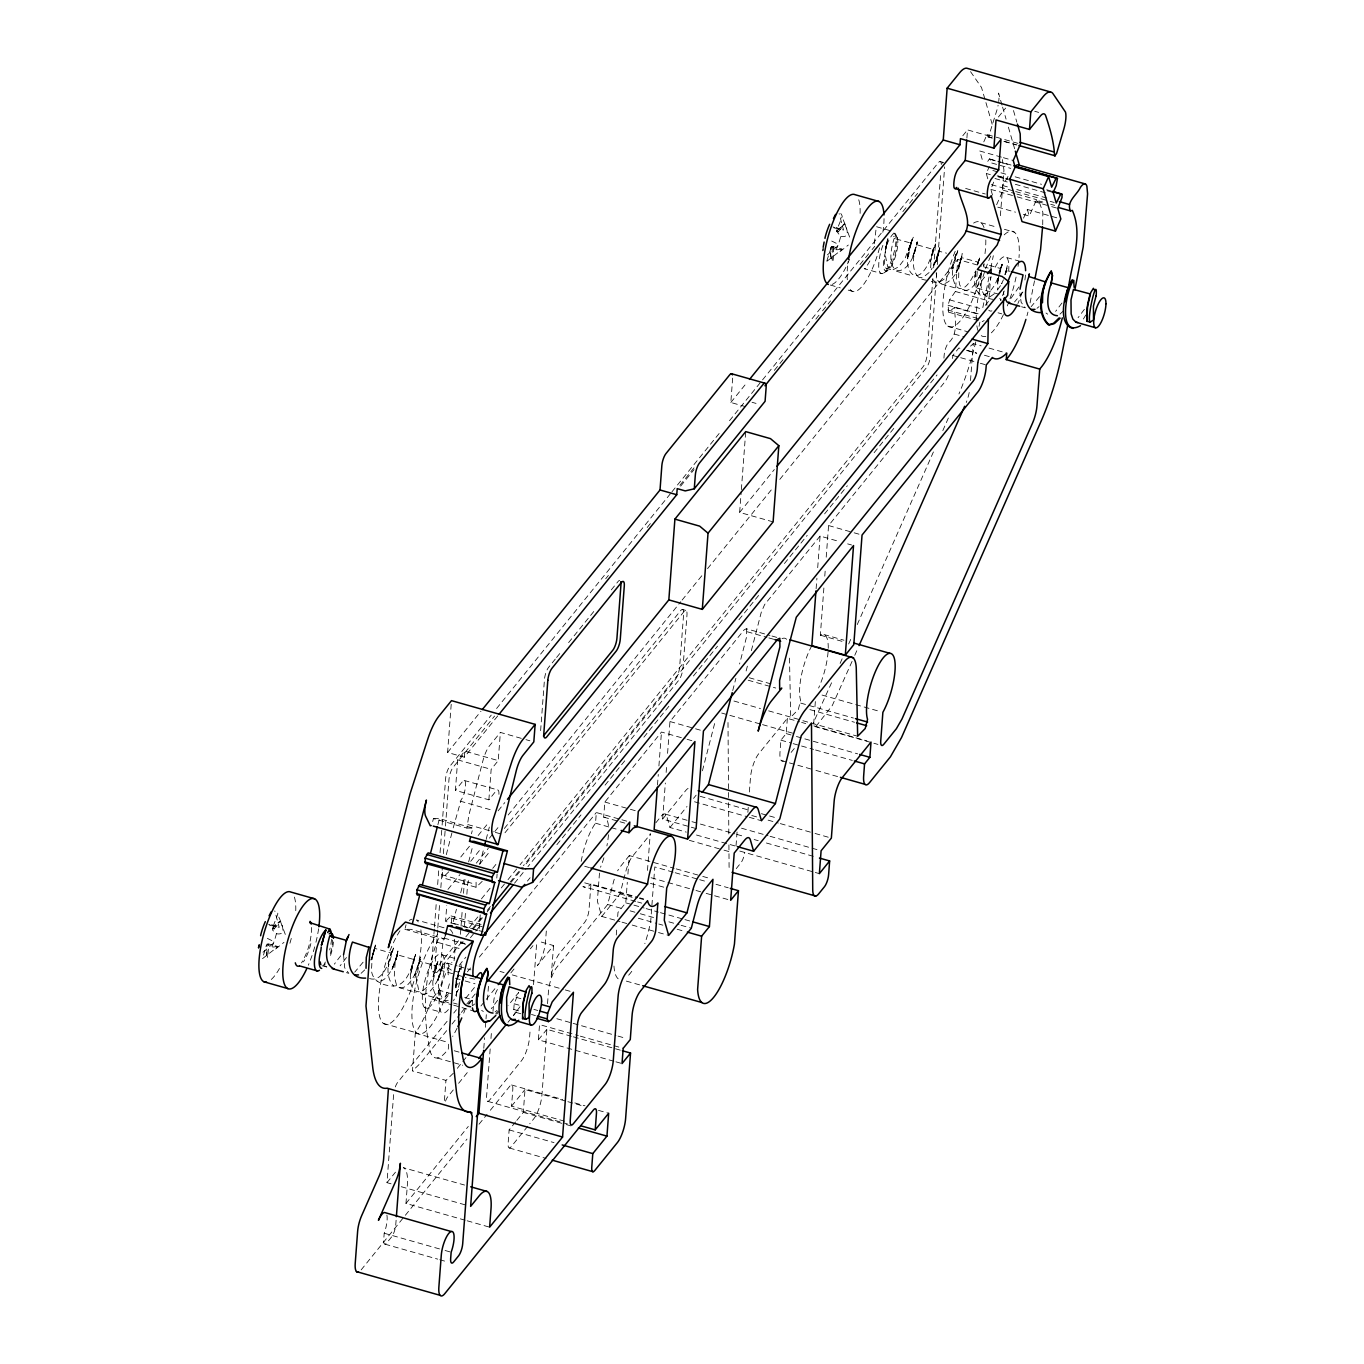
<?xml version="1.0" encoding="UTF-8"?>
<svg xmlns="http://www.w3.org/2000/svg" width="1364" height="1364" viewBox="0 0 1364 1364"><rect width="100%" height="100%" fill="white"/><g stroke="black" fill="none" stroke-linecap="round" stroke-linejoin="round"><path stroke-width="0.75" stroke-dasharray="5 3.75" d="M987.758 161.361L989.394 158.906L990.537 159.452L990.486 162.657L1010.758 168.403M311.572 927.469C311.486 939.864 307.957 952.311 301.529 962.916M875.927 230.141L874.017 245.656M343.54 954.766L344.717 967.826L348.826 973.333L345.126 972.293M369.559 978.551C382.193 982.745 388.979 963.069 391.451 953.146L374.861 948.423C372.048 953.76 372.014 960.444 371.707 966.428C369.61 979.676 381.63 985.95 393.667 986.053C405.841 985.541 411.263 969.753 413.872 959.506C400.846 997.067 427.256 1005.115 436.292 965.865L419.447 961.296L416.532 979.147L418.816 990.98L421.885 994.066L440.402 999.113L444.374 997.63L448.603 993.657M436.292 965.865L437.469 963.308L435.133 968.355L437.963 961.791C432.9 972.805 429.302 989.377 438.509 998.772M455.337 987.826L460.111 968.355L455.968 982.881L456.804 999.624M975.482 272.834C970.571 299.671 989.446 301.887 997.868 277.676M997.902 279.194L997.647 290.055M432.678 821.554L433.445 818.588L466.897 828.067L468.96 814.854L482.873 760.924A18.209 5.371 -74.2 0 1 489.574 745.733L500.366 732.417L523.981 739.118M1008.013 176.45L1002.557 185.504L1003.069 190.176L996.624 204.753M279.773 921.621L278.017 922.678M844.111 224.293L836.712 231.351L840.736 236.415A25.098 7.417 -74.2 0 1 836.115 249.868C824.061 233.568 835.245 284.206 833.131 247.14L831.443 246.662M266.457 952.549L267.668 957.613L268.776 944.468L266.44 945.047L262.553 958.312M266.798 955.124L267.105 943.99L271.777 947.213A25.098 7.417 -74.2 0 0 276.398 933.743L272.63 930.163L272.357 928.679L274.062 928.85L272.374 928.373L277.881 913.829A25.098 7.417 -74.2 0 0 275.954 910.521M391.059 1183.816L386.984 1182.656L393.633 1094.269M386.882 1215.068A16.385 4.842 -74.2 0 1 384.205 1233.226L383.71 1239.774A9.105 2.694 -74.2 0 0 386.677 1243.013L391.639 1236.892A9.105 2.694 -74.2 0 0 395.748 1224.889L396.225 1218.734M453.308 1073.263L445.943 1080.39L412.474 1070.893L415.321 1033.094A72.821 21.517 -74.2 0 0 431.979 999.011L439.089 990.23L452.865 994.134M465.141 1220.217L405.978 1203.44L407.342 1185.146A36.402 10.759 -74.2 0 0 403.369 1167.703L464.578 1185.06M434.298 929.14L431.433 967.366A9.105 2.694 -74.2 0 0 434.4 970.605L461.168 937.528M434.468 927.026L436.378 901.536M437.656 884.554L438.782 869.686M440.061 852.688L441.97 827.215M442.124 825.084L445.636 778.367A9.105 2.694 -74.2 0 1 449.762 766.38L491.245 715.111M497.724 715.947L464.323 757.208L447.597 752.468L451.331 702.716M437.656 930.095L434.775 968.321A9.105 2.694 -74.2 0 0 437.742 971.56L464.51 938.483M437.81 927.963L439.566 904.605M440.845 887.623L442.277 868.51M443.402 853.642L445.312 828.17M445.482 826.038L448.995 779.321A9.105 2.694 -74.2 0 1 453.104 767.318L494.603 716.049M439.089 990.23L438.867 993.282A18.209 5.371 -74.2 0 0 444.8 999.778L448.79 994.85M455.388 924.212L445.551 921.416L446.761 905.423M498.917 794.342A9.105 2.694 -74.2 0 0 495.95 791.086L488.875 799.833L455.406 790.353L457.69 759.867L464.783 751.121L498.235 760.601L500.366 732.417M451.706 922.865L451.058 915.926L445.551 921.416M464.323 757.208L464.783 751.121M444.425 1100.475L445.943 1080.39M448.654 1044.21L448.296 1049.069L446.71 1051.013A54.611 16.129 -74.2 0 1 429.012 1045.591C422.311 1010.008 424.511 972.361 438.356 938.79L444.357 938.841L410.888 929.344L404.886 929.293L406.046 924.809M460.435 934.323L460.896 928.168M461.049 926.105L462.277 909.703M463.521 893.284L464.135 885.083A9.105 2.694 -74.2 0 1 466.403 876.285M464.391 927.06L465.636 910.641M466.863 894.238L467.477 886.02A9.105 2.694 -74.2 0 1 469.745 877.24M464.681 997.493L472.558 999.727L472.319 1002.779A18.209 5.371 -74.2 0 0 472.421 1007.945M480.213 914.903L479.02 930.913L473.103 929.242M488.875 799.833L491.159 769.347L498.235 760.601M483.794 1048.268L484.578 1037.782M485.379 1027.28L485.84 1020.988M486.01 1018.891L486.317 1014.697M487.425 1000L488.687 983.222M496.803 878.058L497.11 874M490.17 1048.933L486.556 1096.946A9.105 2.694 -74.2 0 0 489.523 1100.202L521.389 1060.817A18.209 5.371 -74.2 0 0 529.624 1036.828L530.238 1028.49M490.955 1038.498L491.586 1030.144M493.001 1011.372L493.785 1000.92A9.105 2.694 -74.2 0 1 497.894 988.934M520.86 1013.776L514.961 1012.105L513.768 1009.445L514.194 1003.785L518.695 992.481L508.022 1005.66M515.575 1121.941L509.13 1129.886L508.107 1143.612A9.105 2.694 -74.2 0 0 511.074 1146.851L528.397 1125.436M564.611 1121.208L511.551 1106.153L512.813 1089.393A9.105 2.694 -74.2 0 0 509.846 1086.136L488.414 1112.632M540.621 730.644L544.475 679.357A9.105 2.694 -74.2 0 1 548.584 667.354L555.267 659.102M516.854 1120.338L523.299 1112.393L525.021 1089.529L565.821 1101.106M533.546 984.655L536.683 942.899M546.316 931.015L545.515 941.689A18.209 5.371 -74.2 0 1 537.28 965.678L553.562 945.559L538.695 941.331M613.885 1061.243L538.388 1039.828L539.53 1024.586L578.302 1035.583M547.527 1003.665L548.447 991.492A18.209 5.371 -74.2 0 1 556.665 967.502L607.679 904.485L613.442 882.099A18.209 5.371 -74.2 0 1 614.653 878.041M571.363 1036.265L546.879 1029.326L541.951 1094.866A18.209 5.371 -74.2 0 1 533.733 1118.855L529.726 1123.8M553.562 945.559L551.158 977.562A18.209 5.371 -74.2 0 1 559.393 953.572L584.696 922.303A9.565 2.83 -74.2 0 0 589.043 909.328L590.953 883.991L637.602 897.222M581.2 861.383A36.402 10.759 -74.2 0 1 595.522 823.191L596.324 812.535L619.938 819.235M599.478 873.045L597.364 901.229L601.763 916.438L620.006 921.604M608.412 825.629A36.402 10.759 -74.2 0 0 603.689 817.138L604.832 802.032L661.472 732.042L685.086 738.742M616.272 935.022L616.886 926.804M617.67 916.557L617.977 912.448L625.769 902.832L627.304 882.286M627.917 874.068L629.316 855.569L674.208 868.305M647.474 870.42L650.253 833.438M657.482 785.05L658.283 774.445M658.914 765.971L661.472 732.042M696.1 828.579L662.631 819.082L665.342 783.038M666.144 772.433L666.774 763.959M667.576 753.354L669.963 721.539L744.233 629.793L746.364 628.753L769.978 635.453M745.699 406.711L730.831 402.482L732.656 378.101M773.115 521.883L739.646 512.404L741.198 491.688M741.368 489.608L745.716 431.621M736.031 845.748L737.123 831.205M747.864 812.33L748.478 804.197M749.382 792.007L750.456 777.787A18.209 5.371 -74.2 0 1 758.691 753.781L787.369 718.351L799.611 721.829M787.369 718.351L786.21 733.593L780.907 740.158L779.986 752.348A18.209 5.371 -74.2 0 0 783.294 761.027M833.131 247.14L831.307 246.85L830.659 255.392L831.716 260.217M832.978 247.327L832.142 260.115M836.712 231.351L838.383 231.812L836.729 231.045L836.933 229.8L842.236 216.501A25.098 7.417 -74.2 0 0 840.309 213.193M816.115 588.754L816.917 578.217M817.701 567.68L820.088 536.052L839.764 541.644M815.348 701.573L813.797 722.17A9.105 2.694 -74.2 0 0 816.763 725.409L832.296 705.529L853.915 657.26M828.238 648.292A36.402 10.759 -74.2 0 0 820.344 635.181L823.975 586.691M824.777 576.154L825.408 567.714M826.209 557.177L828.579 525.549L944.348 382.5A18.209 5.371 -74.2 0 0 949.105 373.48M932.84 278.461L927.094 354.913A9.105 2.694 -74.2 0 1 922.985 366.899L520.059 864.759M933.641 267.838L940.666 174.404M936.659 273.039L930.436 355.851A9.105 2.694 -74.2 0 1 926.327 367.854L523.418 865.714M937.307 264.548L944.655 166.868M943.939 358.135L944.161 355.083A9.105 2.694 -74.2 0 1 948.287 343.08C958.602 334.163 954.919 319.176 954.442 307.412L948.713 312.203L948.065 305.263L949.634 299.858L955.38 291.47L957.784 259.45L981.398 266.151M966.906 138.037L967.519 129.904L993.111 137.167M952.584 358.51L952.805 355.458L958.858 347.99L964.757 349.661M998.874 294.249L976.01 287.753L977.391 269.475M970.503 380.573L973.282 343.626L981.159 345.859M985.302 305.331L988.832 300.95L990.639 276.943M1042.727 224.787L1042.829 212.17L1038.874 200.917L1037.032 201.429L1036.521 199.655L1016.845 194.08M826.925 260.66L831.307 246.85M390.786 954.186L393.446 948.594C387.939 959.676 384.478 976.488 393.667 986.053M913.351 237.217C896.25 270.481 920.052 297.591 933.368 249.459L916.779 244.736C912.209 256.568 909.294 280.2 928.202 280.268M931.68 254.045L930.384 270.976M955.124 256.858L957.784 251.266C944.826 271.658 957.272 311.606 975.448 271.3M981.313 274.454C979.608 284.82 980.972 300.285 995.464 299.347M455.644 986.564L459.225 970.571L456.053 982.574M916.779 244.736L917.068 242.502C910.675 280.711 881.127 280.353 894.119 238.512A15.567 4.604 -74.2 0 1 895.841 251.863A15.567 4.604 -74.2 0 1 887.452 268.384A15.567 4.604 -74.2 0 1 885.406 255.716L887.674 266.611L892.653 269.97L898.688 266.815L905.014 258.478L910.947 243.099L895.398 238.751M886.583 243.321L887.674 239.058L885.27 252.852A18.244 5.388 -74.2 0 0 886.037 271.095A18.244 5.388 -74.2 0 0 896.233 253.602A18.244 5.388 -74.2 0 0 895.159 235.87L893.539 236.518M433.223 980.205L437.895 961.552L436.054 966.087M997.578 282.877L1002.046 264.377L999.335 272.766M410.803 973.845L412.116 965.081L415.611 954.595M975.158 276.517L975.499 273.363M374.537 949.634L373.071 954.612L375.39 945.712L371.161 959.642L375.407 945.013L371.895 957.852M442.396 965.712L437.281 981.091L440.453 973.538M908.219 253.755L907.657 259.569L912.056 239.74L908.765 250.686L912.09 239.825L909.6 246.986L912.277 239.655L910.436 244.122L911.271 241.974M938.875 252.306L939.728 248.384L933.232 266.867L938.347 255.204L939.745 247.685L935.738 261.854L938.961 252.05L937.597 256.739M1000.375 215.7L1003.938 170.091L1002.387 159.571M388.723 963.802L388.399 966.496L393.446 948.014L391.468 952.72L392.201 951.168M419.703 961.143L419.959 959.642L414.503 975.465L420.01 959.506L418.595 965.132M953.061 266.474L952.754 269.168L957.801 250.686L955.806 255.392L956.539 253.84M397.282 955.482L391.792 969.923L396.413 958.892L397.913 951.424L394.179 964.604L397.265 954.783L413.872 959.506M930.64 260.115L930.419 262.076L935.585 243.934L932.226 251.948M975.669 271.777L975.09 276.278L975.84 270.907L975.038 276.074L975.686 272.033M397.129 955.277L397.862 950.947M482.208 881.349L476.104 887.265L442.652 877.768L442.584 869.09M476.104 887.265L476.053 878.587M746.364 628.753L746.432 637.431L739.578 663.995M936.471 261.735L938.961 251.232L946.582 253.193M998.124 278.068L997.357 283.286L999.522 271.93M916.898 244.309L917.29 241.769L912.925 256.449L916.267 246.679M442.107 967.758L442.925 962.916M1007.263 265.588L1005.609 274.283M419.583 961.842L420.419 957.153L419.72 960.921M885.748 248.009L887.401 240.132M907.589 257.012L910.726 243.525M886.549 243.627L885.151 252.528L888.305 237.131L885.372 249.305L885.918 246.628L885.799 247.498A21.875 6.462 -74.2 0 1 892.039 235.188L894.716 231.982L897.376 238.188M977.937 264.258L978.21 262.178L961.364 257.591L958.892 268.094L958.619 278.989L959.71 284.871L962.114 289.202L980.426 295.084M1000.358 270.618L1000.63 268.538L985.882 264.343M979.045 326.337L979.881 322.177M982.813 307.633L989.122 276.483M990.793 268.179L993.316 255.716M1030.059 302.91L1034.543 280.694M983.751 265.963L984.041 264.514M1006.854 268.009L1005.2 274.795L1006.871 268.333L1006.462 270.873L1010.144 271.231M397.487 953.675L391.792 969.923L395.168 962.029L394.281 976.317L396.395 984.62L399.464 987.707L416.088 992.412M983.632 265.451L984.075 263.593M811.836 645.666A36.402 10.759 -74.2 0 0 800.634 700.329L798.298 709.536L790.728 717.259L789.415 654.993M1006.649 269.237L1004.057 278.137M437.895 824.674L439.447 818.622L472.916 828.119L471.45 833.779M446.301 854.665L452.678 829.943M453.206 827.897L461.117 799.884A9.105 2.694 -74.2 0 0 465.226 787.898A15.993 4.723 -74.2 0 0 465.448 784.846A9.105 2.694 -74.2 0 0 462.481 781.589L455.406 790.353M445.482 935.329L443.095 941.706L439.702 970.026L455.44 974.493M453.257 921.587L456.446 909.242M460.691 892.772L464.936 876.319M468.653 861.912L472.899 845.458M479.77 864.162L484.015 847.692M486.147 839.44L489.335 827.078M601.763 916.438L620.006 893.88L625.769 871.562A18.209 5.371 -74.2 0 1 632.47 856.353L650.321 834.308M702.426 770.779L715.009 722.05M732.724 690.559L735.895 678.3M746.125 670.986L748.222 662.87M751.359 650.679L761.317 612.129L764.658 604.525L820.088 536.052M1004.774 274.761L1006.462 270.174M998.942 273.124L1002.318 264.463L999.488 271.027L1001.824 265.98L1000.63 268.538M908.833 250.465L910.385 244.548M395.935 959.591L397.265 954.783M960.273 262.263L962.2 253.619L960.768 261.564L956.13 272.595L961.842 256.347L958.534 267.259L961.62 257.455M1006.206 271.197L1005.677 273.107M999.249 272.936L1002.233 264.224L1000.409 268.759M977.323 264.787L979.949 257.267L978.312 261.581M414.366 957.869L410.752 973.606L415.662 954.766L413.207 960.546M977.494 264.36L980.017 257.438L977.067 264.667M439.702 975.465L441.339 970.435L437.605 980.801L439.396 976.283M914.886 251.249L912.584 256.943M371.4 959.182L373.242 954.067M982.165 270.447L978.96 278.103L981.279 272.953M455.951 981.364L458.713 972.225L453.172 970.656M370.923 960.12L372.525 956.3M983.785 141.873L987.007 134.576L1002.762 139.043M987.792 178.786L986.257 173.484L989.275 166.647M992.515 195.103L990.844 189.374L995.072 178.531L1007.229 181.992M1023.546 218.138L1027.365 209.459L1060.834 218.956M1023.375 214.404L1029.274 216.075L1036.521 199.655M831.563 682.784L813.302 722.903M840.122 663.381L842.679 657.567M848.681 643.979L852.091 636.221M857.24 624.593L933.402 451.961M942.814 430.615L949.651 415.099M854.768 655.317L858.195 647.542M1003.427 279.773L1001.619 283.763L1002.267 282.399M458.457 972.361L458.048 973.265L459.804 969.77L458.713 972.225M910.709 243.235L910.282 244.122L911.919 240.797L910.947 243.099M933.129 249.595L932.703 250.482L934.238 247.31L933.368 249.459M977.545 263.218L978.21 262.178M394.503 963.922C390.82 970.776 386.387 982.182 377.044 981.347M936.437 260.234L931.22 269.731M958.858 266.594C956.028 278.444 937.307 295.323 936.198 272.63M894.153 234.318L894.682 233.21M987.007 134.576L988.525 136.894L996.811 110.45A18.175 5.371 -74.2 0 0 998.09 105.335M1018.874 287.037L1010.792 298.631M415.491 973.35C411.979 979.181 407.631 988.832 399.464 987.707M437.912 979.727C434.4 985.541 430.052 995.191 421.885 994.066M979.846 276.022C976.317 281.854 971.969 291.504 963.819 290.379M1083.374 318.988L1085.795 315.033M340.676 955.823L334.351 964.143M363.097 962.183L354.708 972.174M475.201 993.981L466.795 1003.989M497.604 1000.341L491.296 1008.678M520.025 1006.7L513.716 1015.038M1039.539 296.653L1031.15 306.661M1061.959 303.013L1055.634 311.35M1084.38 309.372L1078.054 317.71M346.473 957.528L340.148 965.814M456.565 992.498L458.577 989.326M1000.494 285.639L996.334 291.64M1022.915 291.998L1014.577 301.938M495.712 1013.981L497.553 1011.389M496.769 1014.202L498.627 1011.628M270.123 924.877L268.589 924.229M834.461 227.549L832.944 226.901M272.374 928.373L276.363 923.462M836.729 231.045L844.128 223.986M272.357 928.679L279.791 921.314M274.028 929.14L280.08 921.399M838.383 231.812L844.435 224.071M447.597 752.468L480.998 711.19M730.831 402.482L746.858 382.67M496.598 708.496L670.628 493.461M671.958 491.807L720.141 432.269M729.518 420.692L938.33 162.674A9.105 2.694 -74.2 0 1 941.296 165.914M679.869 485.328L694.566 467.17M962.796 135.735L967.519 129.904M605.701 578.762L608.378 575.455M647.201 527.493L651.208 522.531M680.653 486.147L694.037 469.608M774.36 370.36L783.72 358.783M815.86 319.091L821.213 312.475M822.543 310.822L830.574 300.898M860.019 264.514L870.744 251.283M872.073 249.629L874.75 246.321M902.866 211.59L908.219 204.975M909.549 203.321L917.58 193.381M556.597 657.465L560.604 652.521M568.6 642.615L593.954 611.294M611.311 589.862L617.977 581.61A9.105 2.694 -74.2 0 1 619.682 580.45M998.414 116.997L1005.609 108.114M448.79 871.784L442.652 877.768M460.793 856.967L471.467 843.77M478.133 835.535L488.806 822.356M498.133 810.813L504.799 802.578M739.646 512.404L774.326 469.557M447.955 889.413L459.992 874.529M470.699 861.298L481.407 848.084M489.437 838.161L493.461 833.199M494.791 831.546L500.145 824.93M508.175 815.007L680.789 601.712M682.119 600.058L702.204 575.267M707.558 568.652L771.785 489.284M779.816 479.361L957.784 259.45M476.258 863.173L488.295 848.323M504.322 828.511L680.67 610.595A9.105 2.694 -74.2 0 1 683.637 613.851L679.63 667.184A9.105 2.694 -74.2 0 1 675.521 679.187L524.543 865.731M479.617 864.128L490.29 850.914M504.987 832.756L684.012 611.549A9.105 2.694 -74.2 0 1 686.996 614.789L682.972 668.138A9.105 2.694 -74.2 0 1 678.863 680.142L527.885 866.686M492.745 868.322L498.013 861.809M481.424 898.91L491.569 886.361M976.01 287.753L984.893 276.79M469.199 927.605L478.576 916.028M501.321 887.913L506.675 881.297M508.022 879.644L518.729 866.413M465.857 936.829L471.211 930.214M472.541 928.56L481.918 916.983M487.272 910.368L491.279 905.406M510.034 882.252L522.071 867.368M473.785 928.458L485.806 913.607M487.136 911.953L489.812 908.646M511.193 882.235L523.213 867.385M470.444 937.665L474.45 932.72M475.797 931.066L481.134 924.468M514.535 883.19L526.555 868.339M459.157 965.439L465.857 957.17M527.425 881.076L530.102 877.768M556.87 844.691L580.979 814.922M605.07 785.153L626.485 758.691M643.876 737.191L647.9 732.229M649.23 730.575L669.315 705.751M693.406 675.981L717.498 646.212M738.93 619.75L758.998 594.943M784.436 563.52L807.198 535.387M824.589 513.887L847.351 485.772M874.119 452.695L894.204 427.887M919.626 396.464L937.034 374.964M455.423 986.632L458.082 983.342M467.392 971.85L472.711 965.286M479.361 957.068L596.324 812.535M447.102 1021.278L397.742 1082.266A9.105 2.694 -74.2 0 0 394.827 1088.353M453.769 1013.026L456.446 1009.735M465.772 998.192L475.115 986.666M446.642 1030.673L419.856 1063.784L412.474 1070.893M452.013 1024.04L460.043 1014.117M461.39 1012.446L466.744 1005.831M468.091 1004.177L473.444 997.561M468.994 1004.109L472.558 999.727M480.912 1005.984L484.902 1001.057M486.232 999.42L495.541 987.911M510.869 972.89L514.774 968.082M530.34 948.833L532.949 945.627M629.316 855.569L620.16 866.89A18.209 5.371 -74.2 0 0 617.653 870.812M655.862 822.765L661.165 816.218A18.209 5.371 -74.2 0 1 666.723 816.252L669.98 827.505L686.297 832.125M457.315 1068.319L466.659 1056.776M662.631 819.082L685.751 790.523A18.209 5.371 -74.2 0 1 688.104 788.443M453.274 1089.921L447.938 1096.503A9.105 2.694 -74.2 0 0 445.005 1102.606M458.611 1083.323L469.284 1070.126M507.988 1022.301L511.994 1017.356M513.324 1015.72L517.331 1010.758L514.961 1012.105M669.98 827.505L686.996 806.482M693.526 798.383L696.152 795.161M386.984 1182.656L395.475 1172.17M405.978 1203.44L468.295 1126.425M538.388 1039.828L546.879 1029.326M361.153 1269.884L404.017 1216.91M405.364 1215.256L466.982 1139.111M479.037 1124.209L487.084 1114.286M791.137 752.399L796.354 745.955M511.551 1106.153L525.021 1089.529M736.253 868.612L740.84 862.935A9.105 2.694 -74.2 0 0 744.812 852.312M929.072 272.561L922.882 277.574L918.978 277.659M364.734 969.889L360.556 973.828M1063.596 310.719L1059.419 314.658M826.874 261.308L842.321 249.254L832.313 246.407M262.519 958.636L277.983 946.582L267.975 943.735M994.186 293.925L990.145 296.653L986.24 296.738M1036.998 308.298L1039.01 306.644M472.643 1005.626L474.672 1003.972M495.064 1011.986L497.093 1010.349M840.019 251.641L848.306 245.043M275.664 948.969L283.968 942.371M827.334 254.915L838.229 245.571L836.985 243.662L831.375 240.882M262.996 952.243L273.874 942.899L272.63 940.99L267.02 938.21M883.804 272.953L887.64 270.566M982.182 321.682L984.143 320.574M451.331 970.128C433.121 956.045 434.69 1006.905 451.689 1002.523M955.55 255.955C953.743 266.372 944.911 288.333 930.043 280.796M840.736 236.415C854.665 238.956 841.895 219.451 842.492 217.251M276.398 933.743C290.31 936.284 277.557 916.779 278.137 914.596M439.702 970.026L445.534 964.297A9.105 2.694 -74.2 0 1 448.5 967.536L448.159 972.106A9.105 2.694 -74.2 0 0 449.438 976.522M474.655 979.147L465.277 977.289M448.21 1000.341L444.306 1000.426M842.014 249.169L836.115 249.885M277.676 946.497L271.777 947.213M433.445 818.588L439.447 818.622M466.897 828.067L472.916 828.119M865.646 268.861L864.213 268.657L881.894 273.653M321.989 965.746L328.315 967.298M833.864 227.873L843.549 230.022L839.133 213.585M886.327 268.418L890.743 269.646M269.526 925.201L279.211 927.35L274.795 910.913M1034.713 111.268L1038.652 112.394M1004.722 139.605L1020.477 144.073M988.525 136.894L992.583 138.054M1004.756 141.498L1016.913 144.959M987.655 136.809L991.713 137.952M1003.887 141.413L1016.044 144.857M1001.415 157.133L979.761 150.995L983.086 162.452M1003.393 157.695L1013.23 160.475M989.394 158.906L1011.713 165.232M990.537 159.452L1000.664 162.316M1002.693 162.896L1010.809 165.197M992.856 170.5L998.925 172.222M1000.954 172.802L1007.041 174.524M1015.157 176.826L1041.516 184.31M998.039 175.939L1008.184 178.82M1046.717 189.749L1050.774 190.909M997.135 175.905L1007.28 178.786M986.257 173.484L990.315 174.643M998.431 176.945L1008.576 179.826M1047.109 190.755L1053.196 192.477M940.035 161.498L943.376 162.452A9.105 2.694 -74.2 0 0 941.689 163.612M1015.345 184.293L1045.762 192.921M1002.557 185.504L1008.644 187.226M1016.76 189.528L1047.177 198.155M991.355 184.651L1013.657 190.977M1015.686 191.557L1048.132 200.764M1050.161 201.343L1054.219 202.486M1003.069 190.176L1014.867 193.518M1038.874 200.917L1042.812 202.043M1050.689 204.276L1054.628 205.384M1037.032 201.429L1044.909 203.662M990.844 189.374L1015.191 196.28M1017.22 196.859L1049.666 206.066M1051.695 206.629L1057.782 208.368M965.644 188.437L985.319 194.012M997.783 207.14L1015.498 212.17M980.801 222.622L996.555 227.089M1004.433 229.323L1014.27 232.119M1006.785 257.574L1019.795 261.257M983.376 266.713L989.275 268.384M896.557 271.3L913.164 276.005M941.399 284.019L958.005 288.725M1021.568 306.764L1025.268 307.804L1021.159 302.297L1019.897 292.953M955.38 291.47L988.832 300.95M998.039 312.799L1001.756 313.856M949.634 299.858L983.103 309.355M948.065 305.263L981.534 314.76M954.442 307.412L978.056 314.112M947.707 309.969L979.216 318.903M948.713 312.203L978.244 320.574M830.335 285.042L840.292 287.872M848.255 290.123L852.244 291.265M947.792 326.115L967.468 331.691M954.374 334.078L964.212 336.874M989.036 348.093L1006.751 353.123M966.735 350.224L976.573 353.02M984.45 355.254L992.327 357.487M966.923 350.531L976.777 353.327M952.805 355.458L958.721 357.146M960.682 357.692L978.397 362.722M980.358 363.284L986.274 364.955M752.024 402.278L756.048 403.42M828.579 525.549L852.193 532.25M854.171 532.812L862.048 535.046M847.641 543.878L851.579 544.986M820.344 635.181L843.958 641.881M682.375 609.435L685.717 610.39M771.956 636.016L779.833 638.25M747.233 631.771L766.926 637.363M768.887 637.926L774.803 639.597M822.049 695.06L878.842 711.173M749.262 677.755L770.916 683.893M748.171 680.21L775.724 688.036M800.685 703.091L853.404 718.044M809.892 709.604L854.512 722.272M733.951 701.028L760.464 708.547M768.631 710.866L801.282 720.124M802.902 720.721L857.649 736.253M801.64 722.409L805.732 723.568M813.882 725.887L866.941 740.925M815.075 726.586L871.852 742.698M873.881 743.261L877.939 744.42M721.709 713.048L727.83 714.787M729.859 715.367L760.481 724.045M762.51 724.625L795.161 733.883M786.21 733.593L794.377 735.912M796.423 736.492L857.632 753.849M780.907 740.158L791.103 743.056M793.149 743.636L813.558 749.416M815.587 749.995L852.312 760.413M669.963 721.539L693.594 728.24M695.555 728.802L703.432 731.036M781.248 760.566L787.369 762.306M789.415 762.885L813.899 769.825M815.945 770.404L838.383 776.781M687.064 739.305L692.963 740.976M525.958 739.663L529.88 740.788M700.226 796.32L749.194 810.216M761.436 813.677L767.557 815.416M769.603 815.996L775.724 817.735M751.786 815.519L757.907 817.258M768.103 820.139L778.315 823.038M780.344 823.617L812.995 832.875M815.041 833.455L831.358 838.093M694.549 801.776L747.284 816.729M749.313 817.309L761.47 820.753M741.522 828.204L768.051 835.723M770.08 836.303L819.048 850.198M665.462 814.155L689.945 821.094M691.974 821.674L734.821 833.83M736.867 834.41L742.988 836.149M754.156 839.542L758.231 840.701M766.398 843.003L813.319 856.319M457.69 759.867L491.159 769.347M604.832 802.032L628.446 808.733M630.407 809.295L638.284 811.529M696.493 835.024L735.264 846.021M739.799 851.068L813.251 871.903M815.297 872.483L819.372 873.642M621.916 819.798L629.793 822.032M689.332 840.326L721.965 849.584M724.011 850.164L732.178 852.483M603.689 817.138L617.96 821.179M619.989 821.759L626.11 823.481M464.186 780.43L497.638 789.927M595.522 823.191L609.299 827.096M611.277 827.658L619.137 829.892M460.111 801.111L493.58 810.608M676.237 868.885L700.721 875.841M702.767 876.421L708.888 878.16M673.151 872.159L654.788 866.958L650.781 920.291A48.968 14.458 -74.2 0 1 644.848 943.683M675.197 872.738L697.635 879.115M699.681 879.695L707.848 881.996M715.998 884.315L728.24 887.794M467.818 824.555L493.393 831.818M495.371 832.381L501.27 834.052M651.088 877.734L693.935 889.891M695.981 890.47L704.131 892.789M706.177 893.369L728.615 899.729M650.492 883.412L666.706 888.015M584.679 866.259L590.765 867.981M639.631 897.802L643.689 898.944M584.696 882.832L637.431 897.802M639.46 898.382L643.518 899.524M620.006 893.88L632.18 897.324M635.624 901.399L582.905 886.429A36.402 10.759 -74.2 0 0 590.953 883.974M637.653 901.962L641.711 903.121M625.769 902.832L631.89 904.554M633.919 905.133L644.132 908.032M646.161 908.612L658.403 912.09M660.449 912.669L682.887 919.029M684.933 919.609L691.054 921.348M607.679 904.485L621.95 908.526M630.117 910.845L638.284 913.164M640.313 913.744L654.601 917.801M668.889 921.842L679.084 924.741M681.13 925.321L691.326 928.219M638.369 918.245L656.732 923.445M658.778 924.025L662.87 925.184M677.141 929.242L683.262 930.981M622.035 922.183L630.151 924.485M632.18 925.065L656.51 931.97M658.539 932.55L668.684 935.414M441.783 874.75L475.235 884.23M451.058 915.926L484.527 925.423M452.064 918.16L485.516 927.639M453.683 923.428L483.197 931.8M463.266 926.446L471.143 928.679M444.033 927.776L416.497 919.967A54.611 16.129 -74.2 0 1 419.703 924.945M626.349 981.108L640.62 985.149M461.39 942.831L464.749 943.786A9.105 2.694 -74.2 0 1 463.658 942.592M444.033 938.091L465.687 944.229M404.886 929.293L438.356 938.79M437.435 942.302L461.066 949.003M442.43 954.902A28.218 8.337 -74.2 0 1 434.536 1000.494A28.218 8.337 -74.2 0 1 423.266 988.184A28.218 8.337 -74.2 0 1 442.43 954.902L455.44 958.585M499.991 971.424L504.083 972.583M512.233 974.902L563.247 989.36M565.293 989.94L573.443 992.259M447.239 963.12L457.076 965.917M459.037 966.479L470.853 969.838M457.417 975.055L463.317 976.726M432.712 971.782L436.054 972.72M455.337 978.193L463.214 980.426M465.175 980.989L475.03 983.785M516.069 997.306L521.986 998.977M514.194 1003.785L520.093 1005.456M533.87 1009.377L537.808 1010.485M556.819 1018.72L571.09 1022.778M573.136 1023.358L615.982 1035.515M618.028 1036.094L626.178 1038.413M513.768 1009.445L519.667 1011.116M531.483 1014.458L535.421 1015.583M580.331 1036.163L623.195 1048.319M453.53 1003.051L457.23 1004.092M573.409 1036.845L620.33 1050.161M431.979 999.011L451.944 1004.842M453.632 1005.149L473.581 1010.997M424.392 1007.485L441.135 1012.224M615.914 1061.823L622.035 1063.562M383.437 1023.443L416.907 1032.94M415.321 1033.094L448.773 1042.59M454.195 1050.74L460.094 1052.411M437.145 1057.987L462.737 1065.233M511.551 1084.977L562.548 1099.452M574.79 1102.913L585.003 1105.812M567.867 1101.686L584.184 1106.323M598.472 1110.364L608.668 1113.263M487.835 1101.362L567.407 1123.936M523.299 1112.393L564.099 1123.97M566.145 1124.55L572.266 1126.289M509.13 1129.886L554.023 1142.623M509.369 1148.011L546.094 1158.445M401.272 1186.714L468.602 1205.827M467.187 1220.797L489.625 1227.174M384.205 1233.226L443.027 1249.918M445.056 1250.481L451.126 1252.22M384.989 1244.173L437.725 1259.143M439.754 1259.722L447.852 1262.024M824.009 634.533L843.975 640.228M876.575 226.731L890.675 230.823M836.03 227.311L841.639 230.09M271.675 924.639L277.284 927.418M1046 313.021L1047.688 314.163M935.585 282.365L932.516 279.33M481.645 1010.349L483.35 1011.491M324.717 965.831L326.405 966.974M999.761 298.409L1001.159 300.302M970.537 71.644L981.517 87.518L985.337 100.544M844.845 224.225L850.948 240.593M280.507 921.553L286.611 937.921M1013.486 110.535L1016.828 122.146M1002.011 105.113L998.55 93.093A18.175 5.371 -74.2 0 1 998.721 101.533M1002.591 107.108L1006.069 119.128M1008.388 127.142L1014.748 149.188M1027.365 209.459L1029.274 216.075M985.933 102.59L992.395 124.977M1003.461 291.708L1003.87 294.795M728.001 722.511L728.581 800.617M728.598 802.714L728.836 834.393M728.922 844.947L729.075 866.055A18.209 5.371 -74.2 0 0 729.876 870.914M294.385 897.086A46.87 13.845 -74.2 0 1 295.681 912.601M291.282 938.415A46.87 13.845 -74.2 0 1 289.867 943.411M279.484 968.491A46.87 13.845 -74.2 0 1 269.509 980.818M332.424 939.966A15.567 4.604 -74.2 0 1 329.099 956.948M325.348 963.837A15.567 4.604 -74.2 0 1 323.541 965.524M310.873 943.581A22.608 6.684 -74.2 0 1 303.388 961.893M331.503 939.353A21.875 6.462 -74.2 0 1 329.679 949.907M325.348 962.012A21.875 6.462 -74.2 0 1 323.865 964.842M333.43 941.995A18.244 5.388 -74.2 0 1 329.406 958.415M318.613 928.765A46.87 13.845 -74.2 0 1 315.186 945.201M314.726 946.855A46.87 13.845 -74.2 0 1 313.243 951.85M312.049 955.499A46.87 13.845 -74.2 0 1 308.332 965.201M884.043 218.615A46.87 13.845 -74.2 0 1 882.32 235.426M879.541 247.873A46.87 13.845 -74.2 0 1 850.13 289.458M847.317 279.739A46.87 13.845 -74.2 0 1 848.203 261.291M895.006 233.193A21.875 6.462 -74.2 0 1 891.118 261.428A21.875 6.462 -74.2 0 1 879.507 271.504A21.875 6.462 -74.2 0 1 883.872 242.843M858.74 199.758A46.87 13.845 -74.2 0 1 859.917 217.047M849.55 259.228A46.87 13.845 -74.2 0 1 830.915 284.752M869.874 260.916A22.608 6.684 -74.2 0 1 865.629 267.173M420.879 929.805A54.611 16.129 -74.2 0 1 403.198 1007.161A54.611 16.129 -74.2 0 1 378.476 1007.553A54.611 16.129 -74.2 0 1 400.368 930.129M409.268 920.41A54.611 16.129 -74.2 0 1 411.945 919.2M449.932 929.447A54.611 16.129 -74.2 0 1 453.138 934.391M454.314 939.216A54.611 16.129 -74.2 0 1 454.076 960.716M449.421 983.836A54.611 16.129 -74.2 0 1 413.019 1025.745A54.611 16.129 -74.2 0 1 437.469 934.732M460.964 964.365A28.218 8.337 -74.2 0 1 461.117 972.379M459.6 982.455A28.218 8.337 -74.2 0 1 453.53 1000.852M448.364 1009.565A28.218 8.337 -74.2 0 1 439.174 999.505A28.218 8.337 -74.2 0 1 451.927 962.319M465.448 1008.508A72.821 21.517 -74.2 0 1 462.532 1016.078M457.042 1028.286A72.821 21.517 -74.2 0 1 452.66 1036.435M463.095 941.671A9.105 2.694 -74.2 0 1 460.316 941.654M608.463 834.768A36.402 10.759 -74.2 0 1 606.895 845.919M603.894 857.786A36.402 10.759 -74.2 0 1 600.518 867.265M631.771 971.304A48.968 14.458 -74.2 0 1 627.355 976.505M618.182 978.789A48.968 14.458 -74.2 0 1 613.953 965.797M782.032 638.659A36.402 10.759 -74.2 0 1 787.761 641.063M828.067 652.009A36.402 10.759 -74.2 0 1 818.605 688.019M973.589 223.099A54.611 16.129 -74.2 0 1 984.024 227.566M985.814 239.928A54.611 16.129 -74.2 0 1 984.706 255.903M981.296 273.26A54.611 16.129 -74.2 0 1 947.434 325.843A54.611 16.129 -74.2 0 1 955.294 251.061M1004.194 234.864A54.611 16.129 -74.2 0 1 1019.01 257.608M1018.652 261.411A54.611 16.129 -74.2 0 1 1017.868 267.446M1016.078 277.097A54.611 16.129 -74.2 0 1 1009.718 299.466M1009.07 301.222A54.611 16.129 -74.2 0 1 1005.95 309.099M1003.461 314.555A54.611 16.129 -74.2 0 1 991.338 332.85M985.814 336.362A54.611 16.129 -74.2 0 1 981.245 335.612M978.039 330.668A54.611 16.129 -74.2 0 1 976.863 325.825M976.3 320.165A54.611 16.129 -74.2 0 1 992.071 253.175M995.209 267.225A28.218 8.337 -74.2 0 1 1008.729 270.294M1004.262 290.975A28.218 8.337 -74.2 0 1 1000.324 300.506M991.918 310.873A28.218 8.337 -74.2 0 1 988.747 310.157M986.939 305.434A28.218 8.337 -74.2 0 1 991.253 276.756M973.282 343.626A72.821 21.517 -74.2 0 1 970.52 346.132M969.224 392.474A18.209 5.371 -74.2 0 1 966.275 402.482M975.754 341.853A100.118 29.582 -74.2 0 1 958.943 393.957M1025.472 275.051A28.218 8.337 -74.2 0 1 1024.381 283.03M1022.113 292.254A28.218 8.337 -74.2 0 1 1017.885 303.524M1027.945 312.083A54.611 16.129 -74.2 0 1 1026.973 315.749M442.516 965.337L441.254 970.691L442.516 965.337M460.111 968.355L458.355 972.788L460.231 968.423M981.006 273.397L978.841 278.137L981.006 273.397"/><path stroke-width="1.5" d="M525.975 992.02L509.13 986.735L506.641 997.22L506.794 1011.201L508.499 1016.419L511.568 1019.522L531.125 1025.08M531.789 993.657C533.563 969.02 521.73 1017.697 525.924 1019.368L522.565 1018.635L522.787 1005.336L526.368 989.957L529.079 985.609L529.829 987.178M1096.145 296.329C1097.901 271.692 1086.068 320.37 1090.279 322.04L1086.92 321.307L1087.125 308.008L1090.723 292.629L1093.417 288.281L1094.184 289.85M1013.742 165.811L1057.458 178.428L1056.213 185.64L1053.196 192.477L1056.247 203.065L1060.919 193.773L1062.044 194.319L1061.993 197.524L1057.782 208.368L1060.834 218.956L1055.463 231.113L1022.011 221.616L1009.769 179.264L1015.14 167.107L1013.23 160.475L1020.477 144.073L1020.187 133.74L1017.391 124.073M477.98 996.641L478.065 992.924M500.4 1003L501.304 992.293L503.555 985.609M829.653 224.293A25.098 7.417 -74.2 0 0 825.032 237.762L824.998 238.41M1074.866 289.833L1083.221 246.85L1087.585 193.824L1086.869 186.203A18.209 5.371 -74.2 0 0 1080.441 187.328C1077.134 194.796 1065.898 201.684 1070.501 210.926L1072.343 210.414C1083.323 234.83 1071.627 263.082 1068.421 288.179M258.546 947.554L258.836 946.087M396.378 1216.671L400.385 1163.253A18.209 5.371 -74.2 0 1 395.85 1180.832L378.442 1220.303A16.385 4.842 -74.2 0 1 384.46 1212.477L451.194 1231.504A16.385 4.842 -74.2 0 1 451.143 1252.22L450.649 1258.75A9.105 2.694 -74.2 0 0 453.615 1262.007L458.56 1255.869A9.105 2.694 -74.2 0 0 462.686 1243.883L472.268 1116.315L470.819 1111.916A91.013 26.888 -74.2 0 1 456.411 1091.388L449.626 1029.735L453.138 977.766L455.269 966.633A18.209 5.371 -74.2 0 1 462.822 950.486L473.189 941.296C460.742 977.579 453.922 1016.794 462.481 1055.088A54.611 16.129 -74.2 0 0 480.179 1060.493L481.748 1058.549L462.072 1052.974M481.748 1058.549L470.631 1206.39L479.139 1195.904A36.402 10.759 -74.2 0 1 491.006 1208.879L489.625 1227.174L562.565 1137.047L573.443 992.259L550.783 1020.255L548.43 1021.602L536.615 1018.243M476.258 1116.604L478.9 1113.314L483.64 1050.365M535.148 724.369L533.818 741.897L523.043 755.23A18.209 5.371 -74.2 0 0 516.342 770.421L498.15 844.504L497.195 844.759L492.557 835.194A18.175 5.371 -74.2 0 1 493.342 819.031L511.398 762.936A36.402 10.759 -74.2 0 1 522.719 739.714L535.148 724.369L451.484 700.636L439.072 715.981A36.402 10.759 -74.2 0 0 427.75 739.203L410.155 793.473L370.019 949.787L365.978 1006.001L372.764 1067.654A91.013 26.888 -74.2 0 0 387.154 1088.182L472.046 1112.939M498.542 880.633L521.406 887.129L532.574 882.389L533.597 868.68L1008.729 281.598L1002.165 276.5L977.391 269.475L997.152 245.043L1001.125 234.438L1001.091 229.834L991.219 195.7L990.23 196.928A9.105 2.694 -74.2 0 1 987.451 196.893A15.993 4.723 -74.2 0 1 988.252 186.237A9.105 2.694 -74.2 0 1 991.611 178.633L998.687 169.886L1000.988 139.401L993.896 148.147L960.444 138.651L959.983 144.755L764.931 385.773M548.43 1021.602L547.22 1018.925L547.646 1013.281L552.164 1001.96L647.559 884.094A36.402 10.759 -74.2 0 1 670.935 836.183L634.26 825.8M580.928 1125.829L595.216 1129.886L608.668 1113.263L606.946 1136.127L592.794 1153.62L591.754 1167.345A9.105 2.694 -74.2 0 0 594.721 1170.585L617.381 1142.589A18.209 5.371 -74.2 0 0 625.616 1118.599L630.543 1053.059L622.376 1050.74M595.216 1129.886L596.477 1113.126A9.105 2.694 -74.2 0 0 593.511 1109.87L444.817 1293.618A18.209 5.371 -74.2 0 1 438.867 1287.122L441.288 1255.119A16.385 4.842 -74.2 0 1 451.194 1231.504M621.114 830.454L628.992 832.688L629.793 822.032L498.201 984.638M482.327 709.536L660.023 489.983L661.847 465.601A9.105 2.694 -74.2 0 1 665.956 453.598L729.689 374.861A9.105 2.694 -74.2 0 1 732.468 374.878M668.837 599.887L674.907 519.121L745.716 431.621L770.49 438.645L778.844 445.687L773.115 521.883L702.307 609.384L668.837 599.887L507.476 799.287M499.053 714.293L676.749 494.723L677.209 488.636L685.24 490.904L694.276 488.806L765.085 401.306L766.125 387.598A9.105 2.694 -74.2 0 0 763.158 384.341L699.425 463.095A9.105 2.694 -74.2 0 0 695.316 475.081L694.276 488.806M657.329 787.181L654.14 829.585L687.592 839.082L696.1 828.579L703.432 731.036L777.685 639.29L779.833 638.25L779.901 646.928L758.179 731.138A36.402 10.759 -74.2 0 1 771.581 700.738L781.811 688.121L779.662 689.144L779.594 680.466L796.286 617.227L853.54 545.549L845.305 655.163L811.836 645.666L815.962 590.868M702.307 609.384L708.035 533.171L778.844 445.687M687.592 839.082L694.941 741.539L638.284 811.529L637.159 826.635L633.339 828.016L628.992 832.688M630.543 1053.059L622.035 1063.562L623.195 1048.319L630.27 1039.573L632.095 1015.225A18.209 5.371 -74.2 0 1 640.33 991.236L691.326 928.219L697.106 905.832A18.209 5.371 -74.2 0 1 703.807 890.624L712.963 879.303L709.416 926.565L701.625 936.181L697.618 989.531A48.968 14.458 -74.2 0 0 713.73 997.255A48.968 14.458 -74.2 0 0 734.446 944.024L738.453 890.692L730.286 888.373M819.44 858.058L829.636 860.957L828.613 874.665A9.105 2.694 -74.2 0 1 824.504 886.668L818.758 893.761A18.209 5.371 -74.2 0 1 812.722 889.788L811.478 723.022L801.282 735.622L779.799 818.894L753.627 851.238L737.31 846.601M829.636 860.957L819.372 873.642L821.094 850.778L831.358 838.093L834.12 801.521A18.209 5.371 -74.2 0 1 842.338 777.514L871.016 742.084L869.874 757.327L864.554 763.891L863.651 776.082A18.209 5.371 -74.2 0 0 869.584 782.578L890.436 756.798L901.519 737.549L1041.022 421.374A100.118 29.582 -74.2 0 0 1061.448 356.294L1067.739 325.144M749.535 379.38L943.257 139.998L947.145 88.183L959.557 72.838A36.402 10.759 -74.2 0 1 966.752 68.2L1050.399 91.934M956.778 187.431A9.105 2.694 -74.2 0 1 953.999 187.397A15.993 4.723 -74.2 0 1 954.8 176.74A9.105 2.694 -74.2 0 1 958.142 169.136L965.235 160.389L966.752 140.066M993.896 148.147L996.027 119.947L1029.479 129.444L1040.272 116.128A18.209 5.371 -74.2 0 1 1045.83 116.162C1050.195 129.171 1053.98 142.402 1054.577 155.803L1056.571 153.586L1063.732 129.444A18.175 5.371 -74.2 0 0 1065.472 112.07L1053.008 93.69A36.402 10.759 -74.2 0 0 1043.221 96.571L1030.809 111.916L1029.479 129.444M990.946 272.953L991.236 268.947L987.434 273.653M1008.729 281.598L1007.706 295.306L532.574 882.389M1062.317 317.88A54.611 16.129 -74.2 0 1 1041.295 367.155L1039.726 369.098L1006.257 359.602L1006.751 353.123A72.821 21.517 -74.2 0 1 992.327 357.487L986.274 364.955L986.036 368.007A18.209 5.371 -74.2 0 1 977.817 391.997L862.048 535.046L853.796 644.661L845.305 655.163M1042.573 226.85L1040.579 249.595L1034.952 278.682M1039.726 369.098L1036.981 405.722A18.209 5.371 -74.2 0 1 1032.446 423.3L901.945 719.067L896.404 728.683L883.684 744.403A9.105 2.694 -74.2 0 1 880.718 741.163L882.883 712.315A36.402 10.759 -74.2 0 0 894.818 660.807A36.402 10.759 -74.2 0 0 876.489 669.161A36.402 10.759 -74.2 0 0 867.555 719.322L865.219 728.512L857.649 736.253L856.302 669.741A36.402 10.759 -74.2 0 0 844.248 661.796L805.05 710.235A36.402 10.759 -74.2 0 0 791.632 740.635L775.4 803.549L761.47 820.753L758.231 809.551A18.209 5.371 -74.2 0 0 752.672 809.5L699.391 875.347A18.209 5.371 -74.2 0 0 692.69 890.539L686.927 912.874L668.684 935.414L664.285 920.223L666.706 888.015A36.402 10.759 -74.2 0 0 670.935 836.183M343.54 954.766L346.354 940.563M1019.999 289.236L1023.051 274.897L1011.986 271.76M1064.841 301.956L1067.893 288.281M321.239 946.94L320.915 950.179A18.244 5.388 -74.2 0 0 321.699 968.423M412.457 923.292L419.737 895.074L417.231 895.057L416.924 889.771L419.942 884.52L489.369 903.514L494.808 882.423L425.38 863.429L425.074 858.144L428.108 852.875L497.536 871.886L502.975 850.795L507.425 850.829L485.669 935.192L481.219 935.158L447.75 925.662L445.329 935.073M481.219 935.158L486.658 914.068L484.152 914.051L483.845 908.765L486.88 903.497L489.369 903.514M494.808 882.423L492.319 882.406L491.995 877.12L495.03 871.869L497.536 871.886M472.967 976.368C472.149 959.83 478.372 946.207 485.175 932.362M478.389 989.241L481.134 978.585L464.544 973.879C461.083 983.188 456.701 1005.762 470.631 1006.7M509.761 984.672L509.386 977.613C500.059 986.684 494.45 1042.488 518.763 1020.272M1074.116 287.344L1073.741 280.285C1065.932 289.168 1057.441 338.408 1080.476 325.723M1028.95 276.363L1029.343 273.874L1029.206 274.914M487.272 981.551L973.18 381.136A9.105 2.694 -74.2 0 0 977.289 369.15L977.63 364.58A9.105 2.694 -74.2 0 1 981.739 352.577L987.826 343.575L988.423 318.716M265.315 921.621A25.098 7.417 -74.2 0 0 260.695 935.09L260.66 935.738M321.393 945.337L325.825 929.992A21.875 6.462 -74.2 0 0 314.982 956.147A21.875 6.462 -74.2 0 0 319.449 970.281M823.174 247.31L824.129 242.025M258.529 947.861L259.228 944.638M822.867 250.533L823.191 248.76M1051.013 285.042L1051.303 282.911L1067.893 287.616M422.448 884.537L427.887 863.446M430.615 852.892L437.367 826.686M502.975 850.795L469.506 841.298L470.478 837.53M484.544 845.629L485.618 841.503M702.153 792.382L708.479 784.556L732.195 692.605M776.986 466.266L963.7 235.563C974.135 220.61 960.461 203.509 958.346 188.215M522.565 1018.635L522.958 1017.169M1086.92 321.307L1087.62 304.411L1090.075 294.095M346.916 939.302L347.752 937.153M269.1 915.841L271.095 911.902M833.438 218.513L835.586 214.387M346.098 941.45L347.939 936.983M346.865 939.421L349.014 934.545M1055.463 231.113L1043.238 188.744L1048.609 176.587L1015.14 167.107M859.064 645.598L964.655 406.25M329.815 931.646L330.327 930.538M325.825 929.992L321.461 944.826A21.875 6.462 -74.2 0 1 322.722 941.501M327.684 932.516L329.713 929.242L330.651 930.521A21.875 6.462 -74.2 0 1 331.605 935.721M1056.333 177.9L1051.661 187.175L1048.609 176.587M543.435 735.946L612.828 650.202A9.105 2.694 -74.2 0 0 616.937 638.199L620.944 584.849A9.105 2.694 -74.2 0 0 620.756 581.627M492.489 905.355L509.846 883.889M490.477 912.908L513.205 884.844M484.595 934.016L524.748 884.384M475.746 977.817L479.003 973.794A9.105 2.694 -74.2 0 1 481.969 977.033M1006.257 359.602L1007.843 357.658A54.611 16.129 -74.2 0 0 1025.899 319.398M467.988 1055.139L500.025 1015.566M478.628 1058.583L505.311 1025.609M738.453 890.692L730.661 900.308L734.207 853.063L744.829 839.951A18.209 5.371 -74.2 0 1 750.388 839.985L753.627 851.238M1059.129 317.948L1053.52 323.336L1048.405 324.837C1034.577 312.305 1041.789 285.025 1051.098 271.095L1052.394 275.664L1051.15 283.252L1052.514 275.698L1051.337 271.197C1042.352 285.349 1035.225 312.612 1049.325 324.99L1054.508 323.524L1060.186 318.153M495.831 1015.481L490.153 1020.852L484.987 1022.318C470.887 1009.94 477.997 982.694 486.999 968.525L488.176 973.026L486.863 980.597L488.039 972.992L486.76 968.423C477.451 982.353 470.239 1009.633 484.067 1022.165L489.182 1020.664M1090.279 322.04L1093.519 320.011L1093.434 306.065L1096.145 295.63M525.924 1019.368L529.164 1017.339L529.096 1003.393L531.807 992.958M1045.472 281.922L1028.882 276.534C1024.176 289.083 1021.363 313.618 1042.147 312.595M1051.303 282.911C1047.842 292.22 1043.46 314.794 1057.407 315.732M1090.33 293.976L1073.468 289.407L1070.996 299.892L1071.132 313.873L1072.854 319.091L1075.906 322.177L1095.463 327.752M369.03 947.451L352.441 942.064C347.735 954.612 344.922 979.13 365.705 978.124M503.538 984.944L486.965 980.239C483.504 989.548 479.122 1012.122 493.052 1013.06M1045.472 281.257L1042.744 291.913L1042.488 302.774M369.03 946.786L366.302 957.443L366.029 968.304M525.975 991.304L523.264 1001.739L522.958 1012.582M329.184 933.846L330.821 933.198A18.244 5.388 -74.2 0 1 333.481 938.33M431.229 825.527L430.274 825.766L425.636 816.218A18.175 5.371 -74.2 0 1 426.421 800.037L388.348 947.639A18.209 5.371 -74.2 0 1 395.901 931.493L405.432 922.047L473.189 941.296M1034.986 309.372L1031.082 309.458M358.544 974.902L354.623 974.987M515.473 1019.419L511.568 1019.522M1073.127 328.434C1056.23 324.683 1064.994 289.935 1072.274 279.688L1073.263 281.478M508.772 1025.762C491.875 1022.011 500.656 987.263 507.919 977.016L508.925 978.806M533.597 868.68L522.787 868.834L503.742 863.429M469.506 841.298L473.956 841.332L507.425 850.829M447.75 925.662L452.2 925.696M1004.552 297.591L1006.956 301.921L1010.571 303.439M1075.906 322.177L1077.833 322.518M331.964 937.494A15.567 4.604 -74.2 0 0 329.764 935.84C326.917 945.883 322.637 963.649 334.129 968.952M331.06 936.079L346.609 940.427M947.145 88.183L1030.809 111.916M1019.965 142.299L1053.417 151.796M1018.942 145.539L1055.446 155.888M943.257 139.998L959.983 144.755M1085.403 183.987L1018.482 164.993A18.209 5.371 -74.2 0 0 1016.214 165.402M1014.867 166.357L1057.458 178.428M965.235 160.389L998.687 169.886M1009.769 179.264L1043.238 188.744M1052.803 191.471L1060.919 193.773M1051.9 191.437L1062.044 194.319M1059.351 201.616L1069.478 204.498M1058.686 207.567L1070.501 210.926M955.073 188.59L988.542 198.087M967.656 224.958L1001.125 234.438M878.928 201.463L855.023 194.677A46.87 13.845 -74.2 0 0 828.903 233.909A46.87 13.845 -74.2 0 0 828.34 284.479M966.104 230.959L999.573 240.456M1008.661 303.098L1019.726 306.235M972.089 339.107L987.826 343.575M731.377 373.685L764.846 383.182M660.023 489.983L676.749 494.723M674.907 519.121L699.681 526.146L708.035 533.171M789.944 639.835L852.824 657.67M774.803 639.597L780.702 641.268M855.433 718.623L867.606 722.067M856.541 722.835L866.669 725.716M859.661 754.428L869.874 757.327M854.358 760.993L864.554 763.891M840.429 777.344L864.912 784.3M708.479 784.556L775.4 803.549M698.146 790.762L756.969 807.454M732.042 872.329L815.706 896.063M590.765 867.981L647.559 884.094M433.258 826.09L498.15 844.504M664.626 906.531L686.927 912.874M693.1 921.928L709.416 926.565M426.523 854.41L493.461 873.403M687.354 932.124L701.625 936.181M425.074 858.144L491.995 877.12M424.613 861.878L491.534 880.854M418.373 886.054L485.294 905.031M416.924 889.771L483.845 908.765M416.446 893.505L483.368 912.499M421.749 895.654L486.658 914.068M456.139 926.804L462.038 928.492M465.977 929.6L471.876 931.271M642.666 985.729L701.829 1002.523M314.59 898.791L290.685 892.005A46.87 13.845 -74.2 0 0 263.388 935.397A46.87 13.845 -74.2 0 0 266.577 982.08M541.661 1004.569L549.539 1006.803M539.769 1011.048L547.646 1013.281M537.382 1016.146L547.22 1018.925M332.202 968.628L343.285 971.765M299.858 965.985L317.539 970.98M264.002 981.807L287.889 988.593M578.387 1128.028L606.946 1136.127M478.9 1113.314L562.565 1137.047M562.19 1144.942L592.794 1153.62M552.215 1160.167L593.033 1171.744M470.699 1186.799L487.016 1191.437M356.481 1271.606L440.146 1295.34M853.966 643.075L889.891 653.339M330.361 929.31L309.918 922.644L311.282 923.718L310.105 921.365L311.111 923.837M1015.327 151.182L1019.368 165.197M388.382 1089.205L383.659 1158.496A18.209 5.371 -74.2 0 1 379.124 1176.075L361.699 1215.563A16.385 4.842 -74.2 0 0 357.624 1231.385L355.22 1263.388A18.209 5.371 -74.2 0 0 358.527 1272.066M306.73 968.781A46.87 13.845 -74.2 0 1 282.86 975.618A46.87 13.845 -74.2 0 1 303.064 905.901A46.87 13.845 -74.2 0 1 318.886 926.804M299.296 965.968A22.608 6.684 -74.2 0 1 295.306 962.831M320.864 964.519A15.567 4.604 -74.2 0 1 320.267 961.961M848.51 259.313A46.87 13.845 -74.2 0 1 868.391 207.294A46.87 13.845 -74.2 0 1 883.991 214.949M461.765 1017.919A72.821 21.517 -74.2 0 1 457.861 1026.632M478.252 1009.275A18.209 5.371 -74.2 0 1 472.421 1007.945M1007.996 281.495A28.218 8.337 -74.2 0 1 1019.385 262.058A28.218 8.337 -74.2 0 1 1025.609 270.703M1017.05 305.246A28.218 8.337 -74.2 0 1 1006.308 315.561A28.218 8.337 -74.2 0 1 1003.921 298.324M541.61 1001.091L541.525 1002.659A15.567 4.604 -74.2 0 1 531.807 1025.165A15.567 4.604 -74.2 0 1 532.83 1003.716A15.567 4.604 -74.2 0 1 541.61 1001.091M1105.948 303.763L1105.88 305.331A15.567 4.604 -74.2 0 1 1096.145 327.837A15.567 4.604 -74.2 0 1 1097.168 306.388A15.567 4.604 -74.2 0 1 1105.948 303.763M547.817 680.295L543.81 733.644A9.105 2.694 -74.2 0 0 546.776 736.884L616.17 651.139A9.105 2.694 -74.2 0 0 620.279 639.153L624.303 585.804A9.105 2.694 -74.2 0 0 621.319 582.564L551.943 668.309A9.105 2.694 -74.2 0 0 547.817 680.295M577.432 1024.671L570.22 1120.679A9.105 2.694 -74.2 0 0 573.187 1123.936L605.053 1084.551A18.209 5.371 -74.2 0 0 613.271 1060.561L618.08 996.555A18.209 5.371 -74.2 0 1 626.315 972.566L651.634 941.279A9.565 2.83 -74.2 0 0 655.965 928.304L657.874 902.968A36.402 10.759 -74.2 0 1 647.559 900.683L617.346 938.006A9.105 2.694 -74.2 0 0 613.237 950.009L612.436 960.682A18.209 5.371 -74.2 0 1 604.201 984.672L581.541 1012.668A9.105 2.694 -74.2 0 0 577.432 1024.671"/></g></svg>
